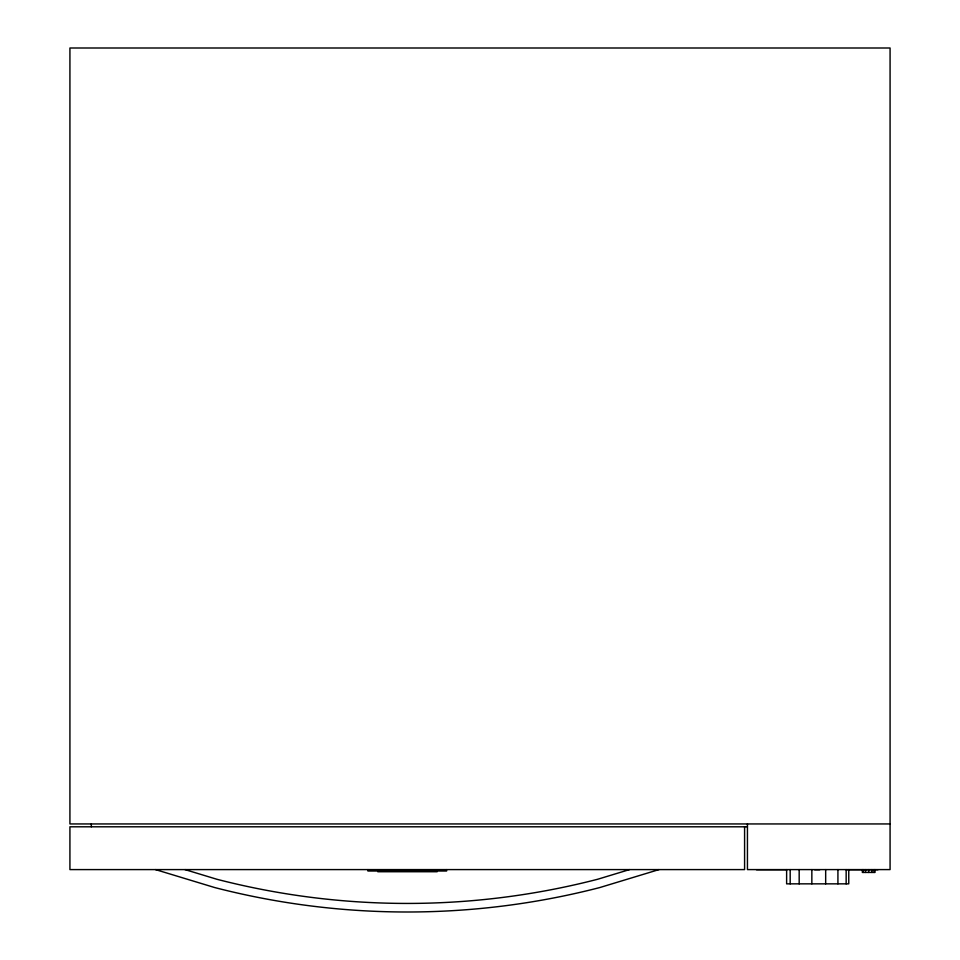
<?xml version="1.0" encoding="UTF-8"?>
<svg xmlns="http://www.w3.org/2000/svg" width="960" height="960" viewBox="0 0 960 960"><rect width="100%" height="100%" fill="white"/><g stroke="black" fill="none" stroke-linecap="round" stroke-linejoin="round"><path stroke-width="1.44" d="M629.532 869.592L597.648 879.264A761.976 761.976 0 0 1 216.864 879.264L184.968 869.592M659.004 869.592L599.784 887.556A770.532 770.532 0 0 1 214.728 887.556L155.496 869.592M890.076 823.944L69.924 823.944L69.924 48L890.076 48L890.076 869.592L747.444 869.592L747.444 823.944M747.444 826.8L69.924 826.8L69.924 869.592L744.588 869.592L744.588 826.8M756.456 869.724L786.852 869.724M814.572 869.724L819.768 869.724M847.344 869.724L877.992 869.724M377.76 871.728L437.184 871.728M875.028 869.592L875.028 872.436L862.344 872.436L862.344 869.592M874.176 869.592L874.176 872.436M871.86 869.592L871.86 872.436M868.68 869.592L868.68 872.436M865.512 869.592L865.512 872.436M863.196 869.592L863.196 872.436M848.76 869.592L848.76 883.848L786.624 883.848L786.624 869.592M846.156 869.592L846.156 883.848M837.924 869.592L837.924 883.848M825.672 869.592L825.672 883.848M811.848 869.592L811.848 883.848M799.176 869.592L799.176 883.848M790.176 869.592L790.176 883.848M446.604 869.592L446.604 871.008L367.908 871.008L367.908 869.592M91.32 823.944L91.32 826.8"/></g></svg>
